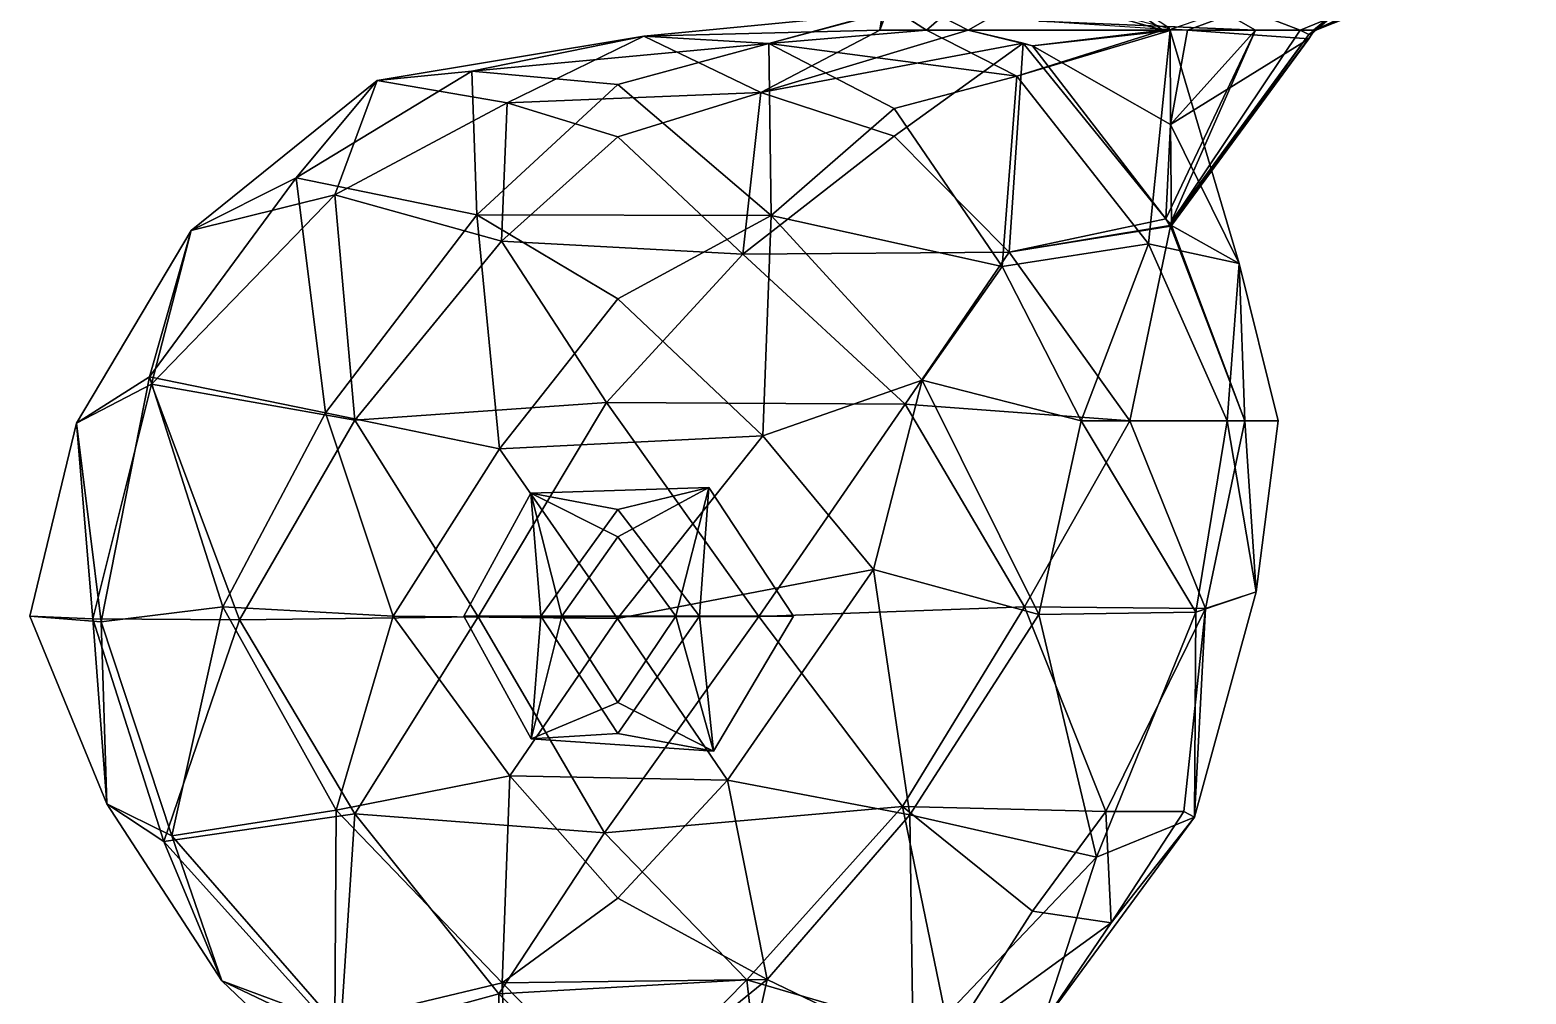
# Model space of a CAD drawing. Extents: x 290083 to 295691, y 4553739 to 4561622.
# Drawn here: x 293331.6 to 293468, y 4558872.5 to 4558960.4 of the extents above; entities that cross this region are included whole.
import ezdxf

# ---------------------------------------------------------------- set-up
doc = ezdxf.new("R2010")
doc.units = 0
doc.layers.add('Au_ppm_Pref_-_0_3', color=7, linetype='CONTINUOUS')

msp = doc.modelspace()

# ---------------------------------------------------------------- linework, layer by layer
at = {"layer": 'Au_ppm_Pref_-_0_3'}
for points in [[(293410.41, 4558962.25, 1715.84), (293413.34, 4558960.37, 1715.08), (293423.01, 4558968.75, 1713.32)], [(293434.91, 4558960.37, 1716.46), (293423.01, 4558968.75, 1713.32), (293413.34, 4558960.37, 1715.08)], [(293434.91, 4558960.37, 1716.46), (293435.52, 4558960.51, 1716.46), (293423.01, 4558968.75, 1713.32)], [(293437.15, 4558960.37, 1717.19), (293457.77, 4558967.93, 1717.55), (293435.67, 4558960.45, 1716.46)], [(293437.15, 4558960.37, 1717.19), (293448.62, 4558960.37, 1722.21), (293457.77, 4558967.93, 1717.55)], [(293448.84, 4558960.37, 1722.4), (293457.77, 4558967.93, 1717.55), (293448.62, 4558960.37, 1722.21)], [(293448.84, 4558960.37, 1722.4), (293459.31, 4558965.27, 1727.42), (293468.01, 4558968.01, 1722.4)], [(293448.84, 4558960.37, 1722.4), (293468.01, 4558968.01, 1722.4), (293457.77, 4558967.93, 1717.55)], [(293443.35, 4558960.37, 1722.4), (293423.58, 4558961.18, 1722.4), (293435.01, 4558965.13, 1728.74)], [(293447.41, 4558960.37, 1722.78), (293435.01, 4558965.13, 1728.74), (293459.31, 4558965.27, 1727.42)], [(293443.35, 4558960.37, 1722.4), (293435.01, 4558965.13, 1728.74), (293447.41, 4558960.37, 1722.78)], [(293447.41, 4558960.37, 1722.78), (293459.31, 4558965.27, 1727.42), (293448.73, 4558960.37, 1722.65)], [(293448.84, 4558960.37, 1722.4), (293448.73, 4558960.37, 1722.65), (293459.31, 4558965.27, 1727.42)], [(293410.41, 4558963.85, 1717.62), (293409.09, 4558960.37, 1717.09), (293409.33, 4558961.91, 1716.46)], [(293410.41, 4558963.85, 1717.62), (293417.15, 4558960.37, 1719.64), (293409.09, 4558960.37, 1717.09)], [(293410.41, 4558963.85, 1717.62), (293423.01, 4558963.75, 1721.28), (293417.15, 4558960.37, 1719.64)], [(293434.91, 4558960.37, 1716.46), (293417.15, 4558960.37, 1719.64), (293423.01, 4558963.75, 1721.28)], [(293434.91, 4558960.37, 1716.46), (293423.01, 4558963.75, 1721.28), (293435.52, 4558960.51, 1716.46)], [(293409.33, 4558961.91, 1716.46), (293398.97, 4558959.15, 1710.83), (293410.41, 4558962.25, 1715.84)], [(293410.41, 4558962.25, 1715.84), (293398.97, 4558959.15, 1710.83), (293413.34, 4558960.37, 1715.08)], [(293409.33, 4558961.91, 1716.46), (293409.09, 4558960.37, 1717.09), (293387.57, 4558959.81, 1716.46)], [(293409.33, 4558961.91, 1716.46), (293387.57, 4558959.81, 1716.46), (293398.97, 4558959.15, 1710.83)], [(293443.35, 4558960.37, 1722.4), (293435.61, 4558960.4, 1716.47), (293423.58, 4558961.18, 1722.4)], [(293387.57, 4558959.81, 1716.46), (293375.12, 4558953.73, 1721.37), (293363.28, 4558955.76, 1716.46)], [(293387.57, 4558959.81, 1716.46), (293363.28, 4558955.76, 1716.46), (293371.91, 4558956.63, 1710.78)], [(293387.57, 4558959.81, 1716.46), (293371.91, 4558956.63, 1710.78), (293398.97, 4558959.15, 1710.83)], [(293398.26, 4558954.69, 1721.93), (293375.12, 4558953.73, 1721.37), (293387.57, 4558959.81, 1716.46)], [(293387.57, 4558959.81, 1716.46), (293409.09, 4558960.37, 1717.09), (293398.26, 4558954.69, 1721.93)], [(293398.26, 4558954.69, 1721.93), (293409.09, 4558960.37, 1717.09), (293417.15, 4558960.37, 1719.64)], [(293398.26, 4558954.69, 1721.93), (293417.15, 4558960.37, 1719.64), (293422.17, 4558959.19, 1722.4)], [(293421.6, 4558956.17, 1711.26), (293413.34, 4558960.37, 1715.08), (293398.97, 4558959.15, 1710.83)], [(293434.91, 4558960.37, 1716.46), (293413.34, 4558960.37, 1715.08), (293421.6, 4558956.17, 1711.26)], [(293422.17, 4558959.19, 1722.4), (293417.15, 4558960.37, 1719.64), (293423.01, 4558958.95, 1721.93)], [(293434.91, 4558960.37, 1716.46), (293423.01, 4558958.95, 1721.93), (293417.15, 4558960.37, 1719.64)], [(293434.91, 4558960.37, 1716.46), (293421.6, 4558956.17, 1711.26), (293435.58, 4558960.32, 1716.46)], [(293421.6, 4558956.17, 1711.26), (293433.6, 4558940.87, 1711.14), (293435.58, 4558960.32, 1716.46)], [(293434.91, 4558960.37, 1716.46), (293435.58, 4558960.32, 1716.46), (293423.01, 4558958.95, 1721.93)], [(293423.01, 4558958.95, 1721.93), (293435.58, 4558960.32, 1716.46), (293435.61, 4558951.77, 1719.33)], [(293441.87, 4558939.09, 1716.46), (293435.58, 4558960.32, 1716.46), (293433.6, 4558940.87, 1711.14)], [(293443.35, 4558960.37, 1722.4), (293435.61, 4558942.73, 1722.46), (293435.18, 4558943.17, 1722.4)], [(293443.35, 4558960.37, 1722.4), (293435.18, 4558943.17, 1722.4), (293435.61, 4558951.77, 1719.33)], [(293441.87, 4558939.09, 1716.46), (293435.61, 4558951.77, 1719.33), (293435.58, 4558960.32, 1716.46)], [(293435.61, 4558960.4, 1716.47), (293437.15, 4558960.37, 1717.19), (293435.67, 4558960.45, 1716.46)], [(293443.35, 4558960.37, 1722.4), (293437.15, 4558960.37, 1717.19), (293435.61, 4558960.4, 1716.47)], [(293443.35, 4558960.37, 1722.4), (293447.41, 4558960.37, 1722.78), (293435.61, 4558942.73, 1722.46)], [(293443.35, 4558960.37, 1722.4), (293435.61, 4558951.77, 1719.33), (293437.15, 4558960.37, 1717.19)], [(293435.61, 4558942.73, 1722.46), (293447.41, 4558960.37, 1722.78), (293448.21, 4558959.98, 1722.54)], [(293435.61, 4558951.77, 1719.33), (293448.21, 4558959.58, 1722.14), (293437.15, 4558960.37, 1717.19)], [(293435.61, 4558942.73, 1722.46), (293448.21, 4558959.98, 1722.54), (293435.65, 4558942.56, 1722.42)], [(293435.61, 4558951.77, 1719.33), (293435.7, 4558942.56, 1722.36), (293448.21, 4558959.58, 1722.14)], [(293435.69, 4558942.56, 1722.4), (293435.65, 4558942.56, 1722.42), (293448.21, 4558959.98, 1722.54)], [(293435.69, 4558942.56, 1722.4), (293448.21, 4558959.98, 1722.54), (293448.48, 4558959.99, 1722.4)], [(293435.69, 4558942.56, 1722.4), (293448.48, 4558959.99, 1722.4), (293448.21, 4558959.58, 1722.14)], [(293435.69, 4558942.56, 1722.4), (293448.21, 4558959.58, 1722.14), (293435.7, 4558942.56, 1722.36)], [(293437.15, 4558960.37, 1717.19), (293448.21, 4558959.58, 1722.14), (293448.62, 4558960.37, 1722.21)], [(293447.41, 4558960.37, 1722.78), (293448.73, 4558960.37, 1722.65), (293448.21, 4558959.98, 1722.54)], [(293448.48, 4558959.99, 1722.4), (293448.21, 4558959.98, 1722.54), (293448.73, 4558960.37, 1722.65)], [(293448.48, 4558959.99, 1722.4), (293448.62, 4558960.37, 1722.21), (293448.21, 4558959.58, 1722.14)], [(293448.84, 4558960.37, 1722.4), (293448.48, 4558959.99, 1722.4), (293448.73, 4558960.37, 1722.65)], [(293448.48, 4558959.99, 1722.4), (293448.84, 4558960.37, 1722.4), (293448.62, 4558960.37, 1722.21)], [(293398.97, 4558959.15, 1710.83), (293371.91, 4558956.63, 1710.78), (293385.22, 4558955.4, 1706.25)], [(293398.97, 4558959.15, 1710.83), (293385.22, 4558955.4, 1706.25), (293399.19, 4558943.47, 1703.67)], [(293410.41, 4558950.69, 1725.11), (293398.26, 4558954.69, 1721.93), (293422.17, 4558959.19, 1722.4)], [(293398.97, 4558959.15, 1710.83), (293399.19, 4558943.47, 1703.67), (293410.41, 4558953.22, 1706.97)], [(293398.97, 4558959.15, 1710.83), (293410.41, 4558953.22, 1706.97), (293421.6, 4558956.17, 1711.26)], [(293410.41, 4558950.69, 1725.11), (293422.17, 4558959.19, 1722.4), (293420.9, 4558940.13, 1726.54)], [(293420.9, 4558940.13, 1726.54), (293422.17, 4558959.19, 1722.4), (293435.18, 4558943.17, 1722.4)], [(293422.17, 4558959.19, 1722.4), (293423.01, 4558958.95, 1721.93), (293435.18, 4558943.17, 1722.4)], [(293423.01, 4558958.95, 1721.93), (293435.61, 4558951.77, 1719.33), (293435.18, 4558943.17, 1722.4)], [(293359.42, 4558945.34, 1722.75), (293346.31, 4558942.1, 1716.42), (293363.28, 4558955.76, 1716.46)], [(293363.28, 4558955.76, 1716.46), (293346.31, 4558942.1, 1716.42), (293355.88, 4558946.9, 1710.08)], [(293371.91, 4558956.63, 1710.78), (293363.28, 4558955.76, 1716.46), (293355.88, 4558946.9, 1710.08)], [(293371.91, 4558956.63, 1710.78), (293355.88, 4558946.9, 1710.08), (293372.35, 4558943.51, 1704.4)], [(293375.12, 4558953.73, 1721.37), (293359.42, 4558945.34, 1722.75), (293363.28, 4558955.76, 1716.46)], [(293385.22, 4558955.4, 1706.25), (293371.91, 4558956.63, 1710.78), (293372.35, 4558943.51, 1704.4)], [(293385.22, 4558955.4, 1706.25), (293372.35, 4558943.51, 1704.4), (293399.19, 4558943.47, 1703.67)], [(293421.6, 4558956.17, 1711.26), (293410.41, 4558953.22, 1706.97), (293420.26, 4558938.8, 1705.62)], [(293433.6, 4558940.87, 1711.14), (293421.6, 4558956.17, 1711.26), (293420.26, 4558938.8, 1705.62)], [(293375.12, 4558953.73, 1721.37), (293398.26, 4558954.69, 1721.93), (293385.22, 4558950.65, 1725.1)], [(293396.61, 4558939.94, 1727.34), (293385.22, 4558950.65, 1725.1), (293398.26, 4558954.69, 1721.93)], [(293410.41, 4558950.69, 1725.11), (293396.61, 4558939.94, 1727.34), (293398.26, 4558954.69, 1721.93)], [(293374.6, 4558941.11, 1726.93), (293359.42, 4558945.34, 1722.75), (293375.12, 4558953.73, 1721.37)], [(293374.6, 4558941.11, 1726.93), (293375.12, 4558953.73, 1721.37), (293385.22, 4558950.65, 1725.1)], [(293420.26, 4558938.8, 1705.62), (293410.41, 4558953.22, 1706.97), (293399.19, 4558943.47, 1703.67)], [(293441.87, 4558939.09, 1716.46), (293435.7, 4558942.56, 1722.36), (293435.61, 4558951.77, 1719.33)], [(293396.61, 4558939.94, 1727.34), (293374.6, 4558941.11, 1726.93), (293385.22, 4558950.65, 1725.1)], [(293410.41, 4558950.69, 1725.11), (293420.9, 4558940.13, 1726.54), (293396.61, 4558939.94, 1727.34)], [(293346.31, 4558942.1, 1716.42), (293342.52, 4558928.76, 1709.22), (293355.88, 4558946.9, 1710.08)], [(293342.52, 4558928.76, 1709.22), (293358.57, 4558925.46, 1703.3), (293355.88, 4558946.9, 1710.08)], [(293355.88, 4558946.9, 1710.08), (293358.57, 4558925.46, 1703.3), (293372.35, 4558943.51, 1704.4)], [(293361.23, 4558924.79, 1727.76), (293342.7, 4558928.08, 1723.47), (293359.42, 4558945.34, 1722.75)], [(293359.42, 4558945.34, 1722.75), (293342.7, 4558928.08, 1723.47), (293346.31, 4558942.1, 1716.42)], [(293361.23, 4558924.79, 1727.76), (293359.42, 4558945.34, 1722.75), (293374.6, 4558941.11, 1726.93)], [(293358.57, 4558925.46, 1703.3), (293374.41, 4558922.19, 1700.34), (293372.35, 4558943.51, 1704.4)], [(293399.19, 4558943.47, 1703.67), (293372.35, 4558943.51, 1704.4), (293385.22, 4558935.86, 1700.88)], [(293385.22, 4558935.86, 1700.88), (293372.35, 4558943.51, 1704.4), (293374.41, 4558922.19, 1700.34)], [(293398.42, 4558923.38, 1700.35), (293399.19, 4558943.47, 1703.67), (293385.22, 4558935.86, 1700.88)], [(293412.95, 4558928.43, 1702.16), (293399.19, 4558943.47, 1703.67), (293398.42, 4558923.38, 1700.35)], [(293420.26, 4558938.8, 1705.62), (293399.19, 4558943.47, 1703.67), (293412.95, 4558928.43, 1702.16)], [(293420.9, 4558940.13, 1726.54), (293435.18, 4558943.17, 1722.4), (293435.55, 4558942.56, 1722.43)], [(293435.55, 4558942.56, 1722.43), (293435.18, 4558943.17, 1722.4), (293435.61, 4558942.73, 1722.46)], [(293342.7, 4558928.08, 1723.47), (293335.85, 4558924.52, 1716.44), (293346.31, 4558942.1, 1716.42)], [(293342.52, 4558928.76, 1709.22), (293346.31, 4558942.1, 1716.42), (293335.85, 4558924.52, 1716.44)], [(293420.9, 4558940.13, 1726.54), (293435.55, 4558942.56, 1722.43), (293435.61, 4558942.48, 1722.43)], [(293420.9, 4558940.13, 1726.54), (293435.61, 4558942.48, 1722.43), (293431.89, 4558924.74, 1726.59)], [(293442.38, 4558924.74, 1721.12), (293431.89, 4558924.74, 1726.59), (293435.61, 4558942.48, 1722.43)], [(293435.55, 4558942.56, 1722.43), (293435.61, 4558942.73, 1722.46), (293435.65, 4558942.56, 1722.42)], [(293435.61, 4558942.48, 1722.43), (293435.55, 4558942.56, 1722.43), (293435.65, 4558942.56, 1722.42)], [(293435.61, 4558942.48, 1722.43), (293435.65, 4558942.56, 1722.42), (293435.68, 4558942.45, 1722.4)], [(293442.38, 4558924.74, 1721.12), (293435.61, 4558942.48, 1722.43), (293435.68, 4558942.45, 1722.4)], [(293435.69, 4558942.56, 1722.4), (293435.68, 4558942.45, 1722.4), (293435.65, 4558942.56, 1722.42)], [(293435.7, 4558942.56, 1722.36), (293442.38, 4558924.74, 1721.12), (293435.68, 4558942.45, 1722.4)], [(293435.68, 4558942.45, 1722.4), (293435.69, 4558942.56, 1722.4), (293435.7, 4558942.56, 1722.36)], [(293435.7, 4558942.56, 1722.36), (293441.87, 4558939.09, 1716.46), (293442.38, 4558924.74, 1721.12)], [(293374.6, 4558941.11, 1726.93), (293384.18, 4558926.41, 1729.32), (293361.23, 4558924.79, 1727.76)], [(293396.61, 4558939.94, 1727.34), (293384.18, 4558926.41, 1729.32), (293374.6, 4558941.11, 1726.93)], [(293433.6, 4558940.87, 1711.14), (293420.26, 4558938.8, 1705.62), (293427.46, 4558924.74, 1705.58)], [(293433.6, 4558940.87, 1711.14), (293427.46, 4558924.74, 1705.58), (293440.77, 4558924.74, 1711.98)], [(293441.87, 4558939.09, 1716.46), (293433.6, 4558940.87, 1711.14), (293440.77, 4558924.74, 1711.98)], [(293396.61, 4558939.94, 1727.34), (293411.41, 4558926.25, 1728.72), (293384.18, 4558926.41, 1729.32)], [(293420.9, 4558940.13, 1726.54), (293411.41, 4558926.25, 1728.72), (293396.61, 4558939.94, 1727.34)], [(293431.89, 4558924.74, 1726.59), (293411.41, 4558926.25, 1728.72), (293420.9, 4558940.13, 1726.54)], [(293445.41, 4558924.74, 1716.46), (293441.87, 4558939.09, 1716.46), (293440.77, 4558924.74, 1711.98)], [(293442.38, 4558924.74, 1721.12), (293441.87, 4558939.09, 1716.46), (293445.41, 4558924.74, 1716.46)], [(293420.26, 4558938.8, 1705.62), (293412.95, 4558928.43, 1702.16), (293427.46, 4558924.74, 1705.58)], [(293385.22, 4558935.86, 1700.88), (293374.41, 4558922.19, 1700.34), (293398.42, 4558923.38, 1700.35)], [(293338.09, 4558906.39, 1710.72), (293342.52, 4558928.76, 1709.22), (293335.85, 4558924.52, 1716.44)], [(293342.7, 4558928.08, 1723.47), (293337.35, 4558906.67, 1722.22), (293335.85, 4558924.52, 1716.44)], [(293350.72, 4558906.6, 1726.77), (293337.35, 4558906.67, 1722.22), (293342.7, 4558928.08, 1723.47)], [(293338.09, 4558906.39, 1710.72), (293349.21, 4558907.77, 1705.34), (293342.52, 4558928.76, 1709.22)], [(293358.57, 4558925.46, 1703.3), (293342.52, 4558928.76, 1709.22), (293349.21, 4558907.77, 1705.34)], [(293361.23, 4558924.79, 1727.76), (293350.72, 4558906.6, 1726.77), (293342.7, 4558928.08, 1723.47)], [(293412.95, 4558928.43, 1702.16), (293398.42, 4558923.38, 1700.35), (293408.51, 4558911.19, 1700.97)], [(293412.95, 4558928.43, 1702.16), (293408.51, 4558911.19, 1700.97), (293423.6, 4558907.07, 1704.26)], [(293427.46, 4558924.74, 1705.58), (293412.95, 4558928.43, 1702.16), (293423.6, 4558907.07, 1704.26)], [(293349.21, 4558907.77, 1705.34), (293364.74, 4558906.92, 1700.87), (293358.57, 4558925.46, 1703.3)], [(293374.41, 4558922.19, 1700.34), (293358.57, 4558925.46, 1703.3), (293364.74, 4558906.92, 1700.87)], [(293384.18, 4558926.41, 1729.32), (293372.47, 4558906.86, 1729.77), (293361.23, 4558924.79, 1727.76)], [(293372.47, 4558906.86, 1729.77), (293384.18, 4558926.41, 1729.32), (293398.07, 4558906.88, 1730.09)], [(293411.41, 4558926.25, 1728.72), (293398.07, 4558906.88, 1730.09), (293384.18, 4558926.41, 1729.32)], [(293398.07, 4558906.88, 1730.09), (293411.41, 4558926.25, 1728.72), (293422.3, 4558907.78, 1727.97)], [(293422.3, 4558907.78, 1727.97), (293411.41, 4558926.25, 1728.72), (293431.89, 4558924.74, 1726.59)], [(293337.35, 4558906.67, 1722.22), (293331.61, 4558906.92, 1716.46), (293335.85, 4558924.52, 1716.44)], [(293335.85, 4558924.52, 1716.44), (293331.61, 4558906.92, 1716.46), (293338.09, 4558906.39, 1710.72)], [(293350.72, 4558906.6, 1726.77), (293361.23, 4558924.79, 1727.76), (293372.47, 4558906.86, 1729.77)], [(293422.3, 4558907.78, 1727.97), (293431.89, 4558924.74, 1726.59), (293438.78, 4558907.63, 1723.33)], [(293427.46, 4558924.74, 1705.58), (293423.6, 4558907.07, 1704.26), (293437.9, 4558907.29, 1710.29)], [(293440.77, 4558924.74, 1711.98), (293427.46, 4558924.74, 1705.58), (293437.9, 4558907.29, 1710.29)], [(293431.89, 4558924.74, 1726.59), (293442.38, 4558924.74, 1721.12), (293438.78, 4558907.63, 1723.33)], [(293443.4, 4558909.15, 1717.43), (293440.77, 4558924.74, 1711.98), (293437.9, 4558907.29, 1710.29)], [(293443.4, 4558909.15, 1717.43), (293438.78, 4558907.63, 1723.33), (293442.38, 4558924.74, 1721.12)], [(293443.4, 4558909.15, 1717.43), (293445.41, 4558924.74, 1716.46), (293440.77, 4558924.74, 1711.98)], [(293442.38, 4558924.74, 1721.12), (293445.41, 4558924.74, 1716.46), (293443.4, 4558909.15, 1717.43)], [(293398.42, 4558923.38, 1700.35), (293374.41, 4558922.19, 1700.34), (293385.18, 4558906.71, 1699.71)], [(293398.42, 4558923.38, 1700.35), (293385.18, 4558906.71, 1699.71), (293408.51, 4558911.19, 1700.97)], [(293374.41, 4558922.19, 1700.34), (293364.74, 4558906.92, 1700.87), (293385.18, 4558906.71, 1699.71)], [(293377.29, 4558918.13, 1888.71), (293393.52, 4558918.66, 1888.71), (293385.22, 4558914.16, 1891.12)], [(293393.52, 4558918.66, 1888.71), (293377.29, 4558918.13, 1888.71), (293385.22, 4558916.64, 1885.47)], [(293393.52, 4558918.66, 1888.71), (293390.49, 4558906.92, 1891.19), (293385.22, 4558914.16, 1891.12)], [(293393.52, 4558918.66, 1888.71), (293385.22, 4558916.64, 1885.47), (293392.65, 4558906.92, 1885.2)], [(293393.52, 4558918.66, 1888.71), (293401.21, 4558906.92, 1888.71), (293390.49, 4558906.92, 1891.19)], [(293401.21, 4558906.92, 1888.71), (293393.52, 4558918.66, 1888.71), (293392.65, 4558906.92, 1885.2)], [(293378.2, 4558906.92, 1885.4), (293377.29, 4558918.13, 1888.71), (293371.16, 4558906.92, 1888.71)], [(293371.16, 4558906.92, 1888.71), (293377.29, 4558918.13, 1888.71), (293380.1, 4558906.92, 1891.12)], [(293378.2, 4558906.92, 1885.4), (293385.22, 4558916.64, 1885.47), (293377.29, 4558918.13, 1888.71)], [(293377.29, 4558918.13, 1888.71), (293385.22, 4558914.16, 1891.12), (293380.1, 4558906.92, 1891.12)], [(293378.2, 4558906.92, 1885.4), (293392.65, 4558906.92, 1885.2), (293385.22, 4558916.64, 1885.47)], [(293390.49, 4558906.92, 1891.19), (293380.1, 4558906.92, 1891.12), (293385.22, 4558914.16, 1891.12)], [(293408.51, 4558911.19, 1700.97), (293385.18, 4558906.71, 1699.71), (293395.22, 4558891.97, 1700.82)], [(293408.51, 4558911.19, 1700.97), (293395.22, 4558891.97, 1700.82), (293411.84, 4558888.81, 1703.5)], [(293408.51, 4558911.19, 1700.97), (293411.84, 4558888.81, 1703.5), (293423.6, 4558907.07, 1704.26)], [(293438.78, 4558907.63, 1723.33), (293443.4, 4558909.15, 1717.43), (293437.77, 4558888.58, 1716.48)], [(293437.77, 4558888.58, 1716.48), (293443.4, 4558909.15, 1717.43), (293437.9, 4558907.29, 1710.29)], [(293338.09, 4558906.39, 1710.72), (293344.55, 4558886.88, 1709.76), (293349.21, 4558907.77, 1705.34)], [(293349.21, 4558907.77, 1705.34), (293344.55, 4558886.88, 1709.76), (293359.52, 4558889.24, 1704.23)], [(293349.21, 4558907.77, 1705.34), (293359.52, 4558889.24, 1704.23), (293364.74, 4558906.92, 1700.87)], [(293398.07, 4558906.88, 1730.09), (293422.3, 4558907.78, 1727.97), (293411.17, 4558889.57, 1728.45)], [(293429.69, 4558889.1, 1725.55), (293411.17, 4558889.57, 1728.45), (293422.3, 4558907.78, 1727.97)], [(293422.3, 4558907.78, 1727.97), (293438.78, 4558907.63, 1723.33), (293429.69, 4558889.1, 1725.55)], [(293436.8, 4558889.1, 1722.4), (293429.69, 4558889.1, 1725.55), (293438.78, 4558907.63, 1723.33)], [(293436.8, 4558889.1, 1722.4), (293438.78, 4558907.63, 1723.33), (293437.77, 4558888.58, 1716.48)], [(293337.35, 4558906.67, 1722.22), (293338.63, 4558889.82, 1716.32), (293331.61, 4558906.92, 1716.46)], [(293331.61, 4558906.92, 1716.46), (293338.63, 4558889.82, 1716.32), (293338.09, 4558906.39, 1710.72)], [(293350.72, 4558906.6, 1726.77), (293343.81, 4558886.37, 1723.29), (293337.35, 4558906.67, 1722.22)], [(293337.35, 4558906.67, 1722.22), (293343.81, 4558886.37, 1723.29), (293338.63, 4558889.82, 1716.32)], [(293338.63, 4558889.82, 1716.32), (293344.55, 4558886.88, 1709.76), (293338.09, 4558906.39, 1710.72)], [(293350.72, 4558906.6, 1726.77), (293361.24, 4558888.89, 1727.63), (293343.81, 4558886.37, 1723.29)], [(293361.24, 4558888.89, 1727.63), (293350.72, 4558906.6, 1726.77), (293372.47, 4558906.86, 1729.77)], [(293364.74, 4558906.92, 1700.87), (293359.52, 4558889.24, 1704.23), (293375.37, 4558892.35, 1701.03)], [(293361.24, 4558888.89, 1727.63), (293372.47, 4558906.86, 1729.77), (293384, 4558887.16, 1729.28)], [(293385.18, 4558906.71, 1699.71), (293364.74, 4558906.92, 1700.87), (293375.37, 4558892.35, 1701.03)], [(293378.2, 4558906.92, 1885.4), (293371.16, 4558906.92, 1888.71), (293377.3, 4558895.73, 1888.71)], [(293377.3, 4558895.73, 1888.71), (293371.16, 4558906.92, 1888.71), (293380.1, 4558906.92, 1891.12)], [(293372.47, 4558906.86, 1729.77), (293398.07, 4558906.88, 1730.09), (293384, 4558887.16, 1729.28)], [(293375.37, 4558892.35, 1701.03), (293395.22, 4558891.97, 1700.82), (293385.18, 4558906.71, 1699.71)], [(293378.2, 4558906.92, 1885.4), (293377.3, 4558895.73, 1888.71), (293385.22, 4558896.23, 1885.14)], [(293377.3, 4558895.73, 1888.71), (293380.1, 4558906.92, 1891.12), (293385.22, 4558899.04, 1891.33)], [(293378.2, 4558906.92, 1885.4), (293385.22, 4558896.23, 1885.14), (293392.65, 4558906.92, 1885.2)], [(293385.22, 4558899.04, 1891.33), (293380.1, 4558906.92, 1891.12), (293390.49, 4558906.92, 1891.19)], [(293398.07, 4558906.88, 1730.09), (293411.17, 4558889.57, 1728.45), (293384, 4558887.16, 1729.28)], [(293393.92, 4558894.61, 1888.71), (293385.22, 4558899.04, 1891.33), (293390.49, 4558906.92, 1891.19)], [(293393.92, 4558894.61, 1888.71), (293392.65, 4558906.92, 1885.2), (293385.22, 4558896.23, 1885.14)], [(293401.21, 4558906.92, 1888.71), (293393.92, 4558894.61, 1888.71), (293390.49, 4558906.92, 1891.19)], [(293393.92, 4558894.61, 1888.71), (293401.21, 4558906.92, 1888.71), (293392.65, 4558906.92, 1885.2)], [(293428.85, 4558884.94, 1709.14), (293423.6, 4558907.07, 1704.26), (293411.84, 4558888.81, 1703.5)], [(293437.9, 4558907.29, 1710.29), (293423.6, 4558907.07, 1704.26), (293428.85, 4558884.94, 1709.14)], [(293437.77, 4558888.58, 1716.48), (293437.9, 4558907.29, 1710.29), (293428.85, 4558884.94, 1709.14)], [(293393.92, 4558894.61, 1888.71), (293377.3, 4558895.73, 1888.71), (293385.22, 4558899.04, 1891.33)], [(293377.3, 4558895.73, 1888.71), (293393.92, 4558894.61, 1888.71), (293385.22, 4558896.23, 1885.14)], [(293375.37, 4558892.35, 1701.03), (293359.52, 4558889.24, 1704.23), (293374.66, 4558873.47, 1705.26)], [(293374.66, 4558873.47, 1705.26), (293385.22, 4558881.21, 1701.95), (293375.37, 4558892.35, 1701.03)], [(293375.37, 4558892.35, 1701.03), (293385.22, 4558881.21, 1701.95), (293395.22, 4558891.97, 1700.82)], [(293398.82, 4558873.79, 1705.32), (293395.22, 4558891.97, 1700.82), (293385.22, 4558881.21, 1701.95)], [(293411.84, 4558888.81, 1703.5), (293395.22, 4558891.97, 1700.82), (293398.82, 4558873.79, 1705.32)], [(293343.81, 4558886.37, 1723.29), (293349.1, 4558873.67, 1716.79), (293338.63, 4558889.82, 1716.32)], [(293338.63, 4558889.82, 1716.32), (293349.1, 4558873.67, 1716.79), (293344.55, 4558886.88, 1709.76)], [(293361.24, 4558888.89, 1727.63), (293359.9, 4558868.54, 1722.81), (293343.81, 4558886.37, 1723.29)], [(293344.55, 4558886.88, 1709.76), (293359.4, 4558869.83, 1710.55), (293359.52, 4558889.24, 1704.23)], [(293359.4, 4558869.83, 1710.55), (293374.66, 4558873.47, 1705.26), (293359.52, 4558889.24, 1704.23)], [(293361.24, 4558888.89, 1727.63), (293374.35, 4558872.49, 1727.12), (293359.9, 4558868.54, 1722.81)], [(293361.24, 4558888.89, 1727.63), (293384, 4558887.16, 1729.28), (293374.35, 4558872.49, 1727.12)], [(293384, 4558887.16, 1729.28), (293411.17, 4558889.57, 1728.45), (293396.96, 4558873.75, 1727.24)], [(293396.96, 4558873.75, 1727.24), (293411.17, 4558889.57, 1728.45), (293415.54, 4558868.32, 1723.43)], [(293398.82, 4558873.79, 1705.32), (293412.13, 4558867.36, 1710.39), (293411.84, 4558888.81, 1703.5)], [(293411.17, 4558889.57, 1728.45), (293423.01, 4558880.02, 1725.43), (293415.54, 4558868.32, 1723.43)], [(293423.01, 4558880.02, 1725.43), (293411.17, 4558889.57, 1728.45), (293429.69, 4558889.1, 1725.55)], [(293412.13, 4558867.36, 1710.39), (293428.85, 4558884.94, 1709.14), (293411.84, 4558888.81, 1703.5)], [(293430.19, 4558878.95, 1722.4), (293423.01, 4558880.02, 1725.43), (293429.69, 4558889.1, 1725.55)], [(293430.19, 4558878.95, 1722.4), (293437.77, 4558888.58, 1716.48), (293423.9, 4558869.68, 1716.47)], [(293423.9, 4558869.68, 1716.47), (293437.77, 4558888.58, 1716.48), (293428.85, 4558884.94, 1709.14)], [(293436.8, 4558889.1, 1722.4), (293430.19, 4558878.95, 1722.4), (293429.69, 4558889.1, 1725.55)], [(293430.19, 4558878.95, 1722.4), (293436.8, 4558889.1, 1722.4), (293437.77, 4558888.58, 1716.48)], [(293374.35, 4558872.49, 1727.12), (293384, 4558887.16, 1729.28), (293396.96, 4558873.75, 1727.24)], [(293343.81, 4558886.37, 1723.29), (293359.9, 4558868.54, 1722.81), (293349.1, 4558873.67, 1716.79)], [(293349.1, 4558873.67, 1716.79), (293359.4, 4558869.83, 1710.55), (293344.55, 4558886.88, 1709.76)], [(293423.9, 4558869.68, 1716.47), (293428.85, 4558884.94, 1709.14), (293412.13, 4558867.36, 1710.39)], [(293374.66, 4558873.47, 1705.26), (293398.82, 4558873.79, 1705.32), (293385.22, 4558881.21, 1701.95)], [(293430.19, 4558878.95, 1722.4), (293415.54, 4558868.32, 1723.43), (293423.01, 4558880.02, 1725.43)], [(293415.54, 4558868.32, 1723.43), (293430.19, 4558878.95, 1722.4), (293423.9, 4558869.68, 1716.47)], [(293349.1, 4558873.67, 1716.79), (293359.9, 4558868.54, 1722.81), (293364.16, 4558859.32, 1716.46)], [(293349.1, 4558873.67, 1716.79), (293364.16, 4558859.32, 1716.46), (293359.4, 4558869.83, 1710.55)], [(293374.66, 4558873.47, 1705.26), (293359.4, 4558869.83, 1710.55), (293375.11, 4558859.67, 1711.42)], [(293396.96, 4558873.75, 1727.24), (293385.22, 4558861.82, 1725.56), (293374.35, 4558872.49, 1727.12)], [(293398.82, 4558873.79, 1705.32), (293374.66, 4558873.47, 1705.26), (293385.22, 4558862.72, 1707.67)], [(293375.11, 4558859.67, 1711.42), (293385.22, 4558862.72, 1707.67), (293374.66, 4558873.47, 1705.26)], [(293395.53, 4558858.99, 1711.29), (293398.82, 4558873.79, 1705.32), (293385.22, 4558862.72, 1707.67)], [(293396.96, 4558873.75, 1727.24), (293398.6, 4558859.18, 1721.94), (293385.22, 4558861.82, 1725.56)], [(293398.82, 4558873.79, 1705.32), (293395.53, 4558858.99, 1711.29), (293412.13, 4558867.36, 1710.39)], [(293396.96, 4558873.75, 1727.24), (293415.54, 4558868.32, 1723.43), (293398.6, 4558859.18, 1721.94)], [(293374.55, 4558858.75, 1721.56), (293359.9, 4558868.54, 1722.81), (293374.35, 4558872.49, 1727.12)], [(293374.35, 4558872.49, 1727.12), (293385.22, 4558861.82, 1725.56), (293374.55, 4558858.75, 1721.56)]]:
    msp.add_3dface(points, dxfattribs=at)

doc.saveas('drawing.dxf')
